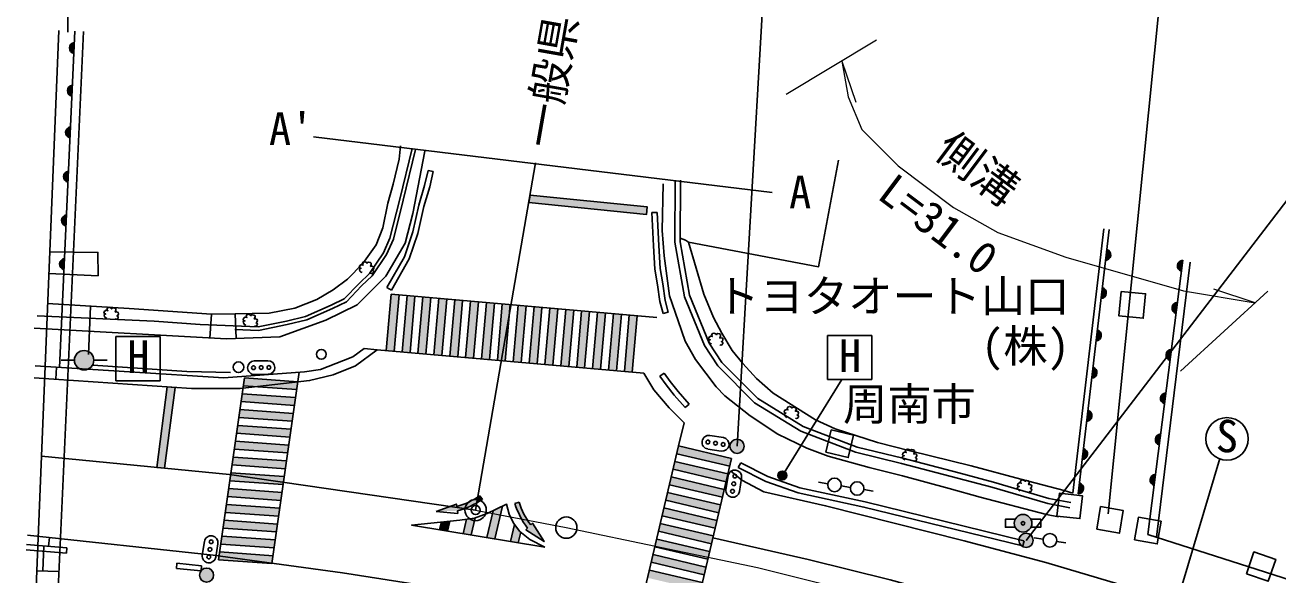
# Model space of a CAD drawing. Units: millimetres at full size, sheet at 1:1000; details may follow other scales. Extents: x -219303353 to 680000, y 20000 to 30690211.
# Drawn here: x 444248 to 515016, y 309407 to 340461 of the extents above; entities that cross this region are included whole.
import ezdxf
from ezdxf.enums import TextEntityAlignment as Align

# ---------------------------------------------------------------- set-up
doc = ezdxf.new("R2010")
doc.units = ezdxf.units.MM
doc.header["$LTSCALE"] = 1000
doc.header["$PDMODE"] = 32
doc.header["$PDSIZE"] = 500
doc.linetypes.add('CHAIN', pattern=[18.5, 12, -1.5, 3.5, -1.5])
for name, color, linetype, lineweight in [('M-BGD', 7, 'Continuous', 25), ('M-BGD-EXST', 7, 'Continuous', 25), ('M-BMK', 2, 'CHAIN', 13), ('M-BMK-HTXT', 7, 'Continuous', 13), ('M-BMK-OTRS', 5, 'Continuous', 25), ('M-BMK-SRVR', 3, 'Continuous', 25), ('M-STR-HTXT', 7, 'Continuous', 13), ('M-STR-STRC', 7, 'Continuous', 25)]:
    doc.layers.add(name, color=color, linetype=linetype, lineweight=lineweight)
doc.layers.add('M-OTRS', color=6, linetype='Continuous')
doc.styles.add('ＭＳ ゴシック', font='')
doc.styles.get('ＭＳ ゴシック').set_extended_font_data('MS Gothic')

msp = doc.modelspace()

# ---------------------------------------------------------------- hatches: boundary and pattern name
at = {"layer": 'M-BGD'}
for points in [[(447006, 338851), (447034, 339476, 0.84072)], [(446894, 336440), (446923, 337065, 0.84072)], [(446786, 334084), (446815, 334709, 0.84072)], [(446671, 331586), (446700, 332212, 0.84072)], [(446557, 329109), (446586, 329734, 0.84072)], [(505343, 327792), (505271, 327170, 0.84072)], [(446444, 326647), (446472, 327272, 0.84072)], [(509559, 326558), (509637, 327179, 0.84072)], [(505092, 325636), (505020, 325014, 0.84072)], [(509256, 324178), (509335, 324799, 0.84072)], [(504814, 323239), (504741, 322617, 0.84072)], [(447034, 321533, 1), (448134, 321533, 1)], [(508918, 321517), (508997, 322138, 0.84072)], [(504569, 321136), (504497, 320514, 0.84072)], [(508607, 319066), (508686, 319687, 0.84072)], [(504286, 318698), (504213, 318077, 0.84072)], [(508312, 316745), (508391, 317366, 0.84072)], [(504036, 316547), (503963, 315926, 0.84072)], [(508022, 314461), (508101, 315081, 0.84072)], [(503810, 314605), (503737, 313983, 0.84072)]]:
    msp.add_hatch(color=256, dxfattribs=at).paths.add_polyline_path(points)
h = msp.add_hatch(color=256, dxfattribs=at)
h.paths.add_polyline_path([(500118, 312324, 1), (501118, 312324, 0.41421), (500618, 312824, 0.41421)])
h.paths.add_polyline_path([(500718, 312324, 0.41421), (500618, 312424, 0.41421)], flags=16)
at = {"layer": 'M-BGD-EXST'}
msp.add_hatch(color=256, dxfattribs=at).paths.add_polyline_path([(486816, 315162, 1), (487235, 314890, 1)])
at = {"layer": 'M-STR-STRC'}
for points in [[(479341, 329755), (479386, 330203), (472769, 330861), (472695, 330433)], [(465377, 325225), (464928, 325265), (464649, 322080), (465098, 322040)], [(466273, 325147), (465825, 325186), (465546, 322001), (465994, 321962)], [(467170, 325068), (466721, 325108), (466442, 321923), (466891, 321883)], [(468066, 324990), (467618, 325029), (467339, 321844), (467787, 321805)], [(468963, 324911), (468515, 324951), (468236, 321766), (468684, 321726)], [(469859, 324833), (469411, 324872), (469132, 321687), (469580, 321648)], [(470756, 324754), (470308, 324794), (470029, 321609), (470477, 321569)], [(471653, 324676), (471204, 324715), (470925, 321530), (471374, 321491)], [(472549, 324597), (472101, 324636), (471822, 321451), (472270, 321412)], [(473446, 324519), (472997, 324558), (472718, 321373), (473167, 321334)], [(474342, 324440), (473894, 324479), (473615, 321294), (474063, 321255)], [(475239, 324362), (474791, 324401), (474512, 321216), (474960, 321177)], [(476135, 324283), (475687, 324322), (475408, 321137), (475856, 321098)], [(477032, 324205), (476584, 324244), (476305, 321059), (476753, 321020)], [(477929, 324126), (477480, 324165), (477201, 320980), (477650, 320941)], [(478825, 324047), (478377, 324087), (478098, 320902), (478546, 320862)], [(452722, 319994), (452272, 320025), (451682, 315478), (452130, 315434)], [(459588, 319871), (459652, 320318), (456641, 320533), (456578, 320086)], [(459461, 318978), (459525, 319425), (456514, 319640), (456451, 319193)], [(459335, 318085), (459398, 318532), (456388, 318746), (456324, 318300)], [(459208, 317192), (459271, 317638), (456261, 317853), (456197, 317407)], [(484813, 316479, 1), (484115, 316869, 1)], [(459081, 316298), (459144, 316745), (456134, 316960), (456070, 316513)], [(484050, 315549), (484153, 315987), (481163, 316692), (481060, 316254)], [(458954, 315405), (459017, 315852), (456007, 316067), (455944, 315620)], [(483843, 314673), (483947, 315111), (480956, 315816), (480853, 315378)], [(458827, 314512), (458891, 314959), (455880, 315173), (455817, 314727)], [(483637, 313797), (483740, 314235), (480750, 314940), (480647, 314502)], [(458700, 313619), (458764, 314065), (455753, 314280), (455690, 313834)], [(469767, 313477), (469824, 313805, -0.07395), (468633, 313272), (468614, 313410), (468260, 313278), (469083, 313159, 0.04241)], [(470081, 313675), (469940, 313881, -0.00784), (469824, 313805), (469767, 313477, 0.02079)], [(473560, 311287), (472912, 312327), (472813, 312230, -0.08183), (472151, 313511), (471913, 313434, 0.08366), (472633, 312053), (472534, 311956)], [(483430, 312921), (483534, 313359), (480543, 314064), (480440, 313626)], [(458574, 312725), (458637, 313172), (455627, 313387), (455563, 312940)], [(468679, 313032, 0.02376), (469083, 313159), (468260, 313278), (467465, 312984)], [(471212, 313283), (470690, 313034), (470330, 311516), (470775, 311442)], [(483224, 312045), (483327, 312483), (480337, 313188), (480234, 312750)], [(458447, 311832), (458510, 312279), (455500, 312494), (455436, 312047)], [(468237, 312439), (467763, 312391), (467660, 311959), (468105, 311885)], [(469670, 312632), (469631, 312618), (469189, 312553), (468995, 311737), (469440, 311663)], [(472251, 311815), (472192, 311862), (471895, 312263), (471665, 311295), (472110, 311221)], [(483017, 311169), (483121, 311607), (480130, 312312), (480027, 311874)], [(458320, 310939), (458383, 311386), (455373, 311601), (455310, 311154)], [(482839, 310414), (482914, 310731), (479924, 311436), (479830, 311039)], [(501137, 311166, 1), (500438, 311556, 1)], [(458193, 310046), (458256, 310492), (455246, 310707), (455183, 310261)], [(482811, 310293), (482839, 310414), (479830, 311039), (479821, 310998)], [(482604, 309417), (482708, 309855), (479717, 310560), (479614, 310122)], [(454850, 309202, 1), (454152, 309592, 1)], [(482398, 308541), (482501, 308979), (479511, 309684), (479407, 309246)]]:
    msp.add_hatch(color=256, dxfattribs=at).paths.add_polyline_path(points)

# ---------------------------------------------------------------- linework, layer by layer
at = {"layer": 'M-BGD'}
for p, q in [((505426, 312861), (509331, 351719)), ((444248, 293418), (446153, 340162)), ((445415, 293460), (447552, 340100)), ((446189, 321128), (447064, 340122)), ((467308, 332184), (467016, 332253)), ((479944, 329882), (479644, 329866)), ((503439, 314018), (505177, 328958)), ((503737, 313983), (505475, 328923)), ((510064, 327065), (508152, 311538)), ((464943, 325486), (464683, 325634)), ((447953, 324589), (447839, 321861)), ((454689, 322787), (454787, 324134)), ((456112, 324161), (456164, 322755)), ((480581, 324251), (480291, 324173)), ((447034, 321533), (446284, 321533)), ((448134, 321533), (448884, 321533)), ((446031, 321138), (445984, 320459)), ((480097, 320631), (480338, 320810)), ((481537, 318860), (481763, 319058)), ((484534, 315468), (484670, 315736)), ((489589, 314554), (489070, 314637)), ((490867, 314349), (490349, 314432)), ((491628, 314228), (492146, 314145)), ((445574, 311026), (445628, 311523)), ((501756, 311424), (501238, 311507)), ((444311, 310833), (446584, 310639)), ((444336, 311132), (446609, 310938)), ((445302, 311049), (445245, 309631)), ((446584, 310639), (446609, 310938)), ((500601, 311044), (500672, 311335)), ((502516, 311303), (503035, 311220)), ((452826, 310067), (452806, 309779)), ((454215, 309912), (452826, 310067)), ((446154, 309594), (444909, 309645)), ((452806, 309779), (454194, 309645)), ((454194, 309645), (454215, 309912))]:
    msp.add_line(p, q, dxfattribs=at)
for points in [[(446665, 340060), (446665, 342756), (446918, 342318)], [(444757, 323334), (455632, 322735), (458640, 322847), (461232, 323799), (463002, 324669), (464630, 326272), (465727, 328142), (466143, 329814), (466837, 333340)], [(466110, 333484), (465412, 330624), (464861, 328426), (464485, 327603), (463705, 326427), (463118, 325872), (462278, 324998), (461534, 324644), (460095, 324001), (459006, 323737), (457409, 323419), (454137, 323554), (451536, 323735), (444924, 324042)], [(445524, 324736), (450132, 324457), (454787, 324134), (456112, 324161), (458041, 324199), (459490, 324479), (460720, 324956), (461651, 325505), (462453, 326102), (463322, 327004), (464079, 328057), (464454, 329007), (464747, 330394), (465039, 331475), (465376, 332885), (465449, 333638)], [(466305, 333436), (465606, 330576), (465050, 328360), (464660, 327505), (463859, 326298), (463259, 325729), (462397, 324833), (461618, 324462), (460160, 323810), (459049, 323542), (457425, 323219), (456102, 323273)], [(481258, 328421), (481548, 328307), (481720, 328199), (489066, 326814), (490202, 332839)], [(464683, 325634), (465671, 327376), (466149, 328777), (466483, 330297), (466815, 331409), (467016, 332253)], [(464943, 325486), (465946, 327253), (466438, 328696), (466774, 330222), (467105, 331332), (467308, 332184)], [(480290, 331485), (480239, 328865), (480350, 327422), (480645, 325178), (481141, 323751), (481534, 322614), (482118, 321582), (483282, 320021), (483774, 319517), (485201, 318387), (486759, 317350), (488405, 316560), (489612, 316121), (491923, 315479), (493814, 314997), (496448, 314282), (498201, 313800), (501947, 312819), (502612, 312695)], [(480977, 331706), (480957, 328203), (481493, 325122), (482622, 322360), (483370, 321216), (485452, 319127), (488064, 317528), (491156, 316331), (493749, 315706), (496917, 314881), (498863, 314355), (502014, 313434), (503267, 313200)], [(481277, 331704), (481257, 328228), (481783, 325205), (482889, 322500), (483604, 321406), (485639, 319364), (488197, 317798), (491246, 316618), (493822, 315997), (496994, 315171), (498944, 314644), (502083, 313727), (503323, 313495)], [(479644, 329866), (479744, 328001), (479825, 326680), (479972, 325797), (480111, 324846), (480291, 324173)], [(479944, 329882), (480043, 328019), (480124, 326714), (480269, 325844), (480405, 324906), (480581, 324251)], [(445644, 327661), (448359, 327624), (448376, 326305), (445593, 326428)], [(481720, 328199), (482586, 325256), (483135, 323939), (483605, 323068), (484181, 322080), (484792, 321346), (485565, 320501), (486504, 319669), (488893, 318173), (490000, 317664), (492396, 316886), (494239, 316413), (497696, 315565), (500500, 314811), (502932, 314174), (503439, 314018)], [(463764, 326447), (463828, 326424), (463884, 326446), (463937, 326513), (463927, 326578), (463886, 326608), (463856, 326613), (463909, 326644), (463941, 326738), (463925, 326807), (463834, 326841), (463761, 326832), (463799, 326930), (463800, 327013), (463739, 327051), (463648, 327070), (463585, 327043), (463569, 327012), (463542, 327053), (463426, 327105), (463340, 327070), (463290, 326991), (463311, 326935), (463346, 326909), (463250, 326933), (463154, 326877), (463127, 326777), (463163, 326739), (463227, 326723), (463148, 326700), (463137, 326656), (463158, 326571), (463199, 326526), (463285, 326487)], [(521903, 307138), (507670, 311693), (509637, 327179)], [(449341, 323868), (449405, 323846), (449461, 323868), (449514, 323935), (449504, 324000), (449463, 324029), (449433, 324035), (449486, 324065), (449518, 324160), (449502, 324228), (449411, 324263), (449338, 324254), (449376, 324352), (449378, 324435), (449316, 324473), (449225, 324492), (449162, 324464), (449146, 324434), (449120, 324475), (449004, 324526), (448917, 324492), (448867, 324412), (448888, 324357), (448924, 324330), (448827, 324355), (448731, 324298), (448705, 324199), (448740, 324160), (448804, 324144), (448726, 324122), (448715, 324078), (448735, 323993), (448776, 323948), (448862, 323909)], [(457202, 323477), (457266, 323454), (457322, 323477), (457375, 323544), (457365, 323609), (457324, 323638), (457294, 323644), (457347, 323674), (457379, 323769), (457363, 323837), (457272, 323872), (457198, 323863), (457237, 323961), (457238, 324044), (457176, 324082), (457086, 324101), (457023, 324073), (457007, 324042), (456980, 324084), (456864, 324135), (456778, 324101), (456728, 324021), (456749, 323966), (456784, 323939), (456688, 323963), (456592, 323907), (456565, 323808), (456601, 323769), (456665, 323753), (456586, 323731), (456575, 323687), (456596, 323602), (456637, 323557), (456723, 323518)], [(483493, 322411), (483557, 322388), (483613, 322410), (483666, 322477), (483656, 322542), (483615, 322572), (483585, 322577), (483638, 322608), (483670, 322702), (483654, 322771), (483563, 322805), (483490, 322796), (483528, 322894), (483529, 322977), (483468, 323015), (483377, 323034), (483314, 323007), (483298, 322976), (483271, 323017), (483155, 323069), (483069, 323034), (483019, 322955), (483040, 322899), (483075, 322873), (482979, 322897), (482883, 322841), (482856, 322741), (482892, 322703), (482956, 322687), (482877, 322664), (482866, 322620), (482887, 322535), (482928, 322490), (483014, 322451)], [(444756, 320543), (453657, 319930), (456403, 319927), (460319, 320380), (461658, 320709), (462906, 321209), (464131, 322125), (463395, 322190), (462761, 321723), (462241, 321524), (460938, 321009), (460027, 320875), (455472, 320536), (444826, 321215)], [(448074, 321249), (453387, 320896), (455845, 320837)], [(480097, 320631), (480454, 320150), (480917, 319568), (481537, 318860)], [(480338, 320810), (480692, 320333), (481147, 319760), (481763, 319058)], [(487763, 318267), (487826, 318244), (487883, 318266), (487936, 318333), (487926, 318398), (487884, 318428), (487854, 318433), (487907, 318464), (487939, 318558), (487923, 318627), (487833, 318661), (487759, 318652), (487797, 318750), (487799, 318833), (487737, 318871), (487646, 318890), (487584, 318863), (487567, 318832), (487541, 318873), (487425, 318925), (487338, 318890), (487289, 318811), (487310, 318755), (487345, 318729), (487248, 318753), (487152, 318697), (487126, 318597), (487162, 318559), (487226, 318543), (487147, 318520), (487136, 318476), (487157, 318391), (487198, 318346), (487284, 318307)], [(494443, 315860), (494507, 315837), (494563, 315860), (494616, 315926), (494606, 315991), (494565, 316021), (494535, 316027), (494588, 316057), (494620, 316152), (494604, 316220), (494513, 316255), (494440, 316245), (494478, 316343), (494480, 316427), (494418, 316465), (494327, 316484), (494264, 316456), (494248, 316425), (494221, 316466), (494106, 316518), (494019, 316484), (493969, 316404), (493990, 316348), (494026, 316322), (493929, 316346), (493833, 316290), (493807, 316190), (493842, 316152), (493906, 316136), (493828, 316114), (493817, 316069), (493837, 315984), (493878, 315939), (493964, 315901)], [(484670, 315736), (486208, 314957), (488001, 314332), (491694, 313533), (500668, 311336)], [(484534, 315468), (486091, 314680), (487920, 314043), (491627, 313241), (500596, 311045)], [(500937, 314124), (501001, 314101), (501057, 314124), (501110, 314190), (501100, 314256), (501059, 314285), (501029, 314291), (501082, 314321), (501114, 314416), (501098, 314484), (501007, 314519), (500933, 314509), (500972, 314607), (500973, 314691), (500911, 314729), (500820, 314748), (500758, 314720), (500741, 314689), (500715, 314730), (500599, 314782), (500512, 314748), (500463, 314668), (500484, 314612), (500519, 314586), (500423, 314610), (500327, 314554), (500300, 314454), (500336, 314416), (500400, 314400), (500321, 314378), (500310, 314333), (500331, 314248), (500372, 314203), (500458, 314165)], [(500172, 312549), (499618, 312549), (499618, 312099), (500172, 312099)], [(501618, 312324), (501618, 312549), (501065, 312549)], [(501065, 312099), (501618, 312099), (501618, 312324)]]:
    msp.add_lwpolyline(points, dxfattribs=at)
for points in [[(506159, 325416), (506030, 324033), (507412, 323905), (507541, 325288)], [(489484, 316337), (490748, 316034), (491050, 317299), (489786, 317601)], [(502535, 312728), (503828, 312589), (503967, 313882), (502674, 314020)], [(504777, 311987), (506058, 311763), (506282, 313043), (505001, 313267)], [(506914, 311385), (508194, 311161), (508418, 312441), (507138, 312665)], [(513240, 309473), (514470, 309051), (514892, 310281), (513662, 310703)]]:
    msp.add_lwpolyline(points, close=True, dxfattribs=at)
for centre, radius in [((447584, 321533), 550), ((460980, 321867), 275), ((456303, 321138), 300), ((489969, 314493), 385), ((491248, 314289), 385), ((500618, 312324), 500), ((500618, 312324), 100), ((502136, 311363), 385)]:
    msp.add_circle(centre, radius, dxfattribs=at)
for centre, start, end in [((447074, 339161), 97.25397, 257.4717), ((446963, 336750), 97.25397, 257.4717), ((446855, 334394), 97.25397, 257.4717), ((446740, 331896), 97.25397, 257.4717), ((446626, 329419), 97.25397, 257.4717), ((505253, 327487), 273.25887, 73.4766), ((446513, 326957), 97.34531, 257.56304), ((509652, 326862), 92.65238, 252.87011), ((505002, 325331), 273.25887, 73.4766), ((509350, 324482), 92.65238, 252.87011), ((504723, 322935), 273.25887, 73.4766), ((509012, 321821), 92.65238, 252.87011), ((504479, 320831), 273.25887, 73.4766), ((508701, 319370), 92.65238, 252.87011), ((504195, 318394), 273.25887, 73.4766), ((508406, 317049), 92.65238, 252.87011), ((503945, 316243), 273.25887, 73.4766), ((508116, 314764), 92.65238, 252.87011), ((503719, 314300), 273.25887, 73.4766)]:
    msp.add_arc(centre, 318, start, end, dxfattribs=at)
at = {"layer": 'M-BGD-EXST'}
for p, q in [((449376, 322877), (449376, 320377)), ((451876, 322877), (449376, 322877)), ((451876, 320377), (451876, 322877)), ((489572, 322935), (489572, 320435)), ((492072, 322935), (489572, 322935)), ((492072, 320435), (492072, 322935)), ((449376, 320377), (451876, 320377)), ((487025, 315026), (490385, 320435)), ((489572, 320435), (492072, 320435)), ((509598, 308843), (511724, 315980))]:
    msp.add_line(p, q, dxfattribs=at)
for centre, radius in [((512137, 317092), 1200), ((487025, 315026), 250)]:
    msp.add_circle(centre, radius, dxfattribs=at)
at = {"layer": 'M-BMK'}
msp.add_lwpolyline([(469697, 313070), (474820, 312080), (485626, 309836), (493440, 307861), (508470, 303621), (521134, 299258), (535296, 293775), (554095, 284981), (568160, 277088)], dxfattribs=at)
at = {"layer": 'M-BMK-OTRS'}
msp.add_line((460540, 334147), (486443, 331004), dxfattribs=at)
at = {"layer": 'M-BMK-SRVR'}
for centre in [(469697, 313070), (474820, 312080)]:
    msp.add_circle(centre, 600, dxfattribs=at)
at = {"layer": 'M-OTRS'}
msp.add_point((469697, 313070), dxfattribs=at)
at = {"layer": 'M-STR-HTXT'}
for p, q in [((492349, 339614), (487244, 336538)), ((490375, 338424), (491180, 336105)), ((513731, 324776), (511403, 325555)), ((514453, 325437), (509516, 320918))]:
    msp.add_line(p, q, dxfattribs=at)
msp.add_lwpolyline([(490375, 338424), (490736, 336403), (491513, 334568), (493560, 332505), (496693, 330155), (499186, 328741), (503029, 327351), (509675, 325454), (513731, 324776)], dxfattribs=at)
at = {"layer": 'M-STR-STRC'}
for p, q in [((484464, 316674), (486186, 346475)), ((500787, 311361), (519120, 335256)), ((464649, 322080), (464928, 325265)), ((464928, 325265), (479935, 323950)), ((465098, 322040), (465377, 325225)), ((465546, 322001), (465825, 325186)), ((465994, 321962), (466273, 325147)), ((466442, 321923), (466721, 325108)), ((466891, 321883), (467170, 325068)), ((467339, 321844), (467618, 325029)), ((467787, 321805), (468066, 324990)), ((468236, 321766), (468515, 324951)), ((468684, 321726), (468963, 324911)), ((469132, 321687), (469411, 324872)), ((469580, 321648), (469859, 324833)), ((470029, 321609), (470308, 324794)), ((470477, 321569), (470756, 324754)), ((470925, 321530), (471204, 324715)), ((471374, 321491), (471653, 324676)), ((471822, 321451), (472101, 324636)), ((472270, 321412), (472549, 324597)), ((472718, 321373), (472997, 324558)), ((473167, 321334), (473446, 324519)), ((473615, 321294), (473894, 324479)), ((474063, 321255), (474342, 324440)), ((474512, 321216), (474791, 324401)), ((474960, 321177), (475239, 324362)), ((475408, 321137), (475687, 324322)), ((475856, 321098), (476135, 324283)), ((476305, 321059), (476584, 324244)), ((476753, 321020), (477032, 324205)), ((477201, 320980), (477480, 324165)), ((477650, 320941), (477929, 324126)), ((478098, 320902), (478377, 324087)), ((478546, 320862), (478825, 324047)), ((464131, 322125), (479191, 320806)), ((457196, 321493), (457966, 321507)), ((457980, 320737), (457210, 320723)), ((459728, 320853), (458193, 310046)), ((456641, 320533), (455183, 310261)), ((456578, 320086), (459588, 319871)), ((456641, 320533), (459652, 320318)), ((456451, 319193), (459461, 318978)), ((456514, 319640), (459525, 319425)), ((456388, 318746), (459398, 318532)), ((456261, 317853), (459271, 317638)), ((456324, 318300), (459335, 318085)), ((481163, 316692), (481470, 317997)), ((456197, 317407), (459208, 317192)), ((482930, 317280), (483691, 317161)), ((456070, 316513), (459081, 316298)), ((456134, 316960), (459144, 316745)), ((481163, 316692), (478788, 306618)), ((481163, 316692), (484153, 315987)), ((483571, 316400), (482811, 316519)), ((456007, 316067), (459017, 315852)), ((480956, 315816), (483947, 315111)), ((481060, 316254), (484050, 315549)), ((481778, 305913), (484153, 315987)), ((455880, 315173), (458891, 314959)), ((455944, 315620), (458954, 315405)), ((480750, 314940), (483740, 314235)), ((480853, 315378), (483843, 314673)), ((483839, 314240), (483958, 315001)), ((455753, 314280), (458764, 314065)), ((455817, 314727), (458827, 314512)), ((480647, 314502), (483637, 313797)), ((484719, 314881), (484599, 314121)), ((455690, 313834), (458700, 313619)), ((469940, 313881), (470081, 313675)), ((471913, 313434), (472151, 313511)), ((480440, 313626), (483430, 312921)), ((480543, 314064), (483534, 313359)), ((455563, 312940), (458574, 312725)), ((455627, 313387), (458637, 313172)), ((470330, 311516), (470690, 313034)), ((470775, 311442), (471212, 313283)), ((480337, 313188), (483327, 312483)), ((455500, 312494), (458510, 312279)), ((467660, 311959), (467763, 312391)), ((468105, 311885), (468237, 312439)), ((468995, 311737), (469189, 312553)), ((469440, 311663), (469670, 312632)), ((471665, 311295), (471895, 312263)), ((480130, 312312), (483121, 311607)), ((480234, 312750), (483224, 312045)), ((455373, 311601), (458383, 311386)), ((455436, 312047), (458447, 311832)), ((472110, 311221), (472251, 311815)), ((479924, 311436), (482914, 310731)), ((480027, 311874), (483017, 311169)), ((454256, 310532), (454376, 311292)), ((455137, 311173), (455017, 310412)), ((455246, 310707), (458256, 310492)), ((455310, 311154), (458320, 310939)), ((479821, 310998), (482811, 310293)), ((455183, 310261), (458193, 310046)), ((479614, 310122), (482604, 309417)), ((479717, 310560), (482708, 309855)), ((479511, 309684), (482501, 308979))]:
    msp.add_line(p, q, dxfattribs=at)
for points in [[(473084, 332687), (469697, 313070), (460087, 314464), (455802, 315080), (445173, 316106)], [(479191, 320806), (479762, 319858), (480623, 318852), (481470, 317997)], [(570042, 280785), (556738, 288094), (551216, 291187), (546652, 293303), (539618, 296618), (534066, 298891), (528859, 301062), (524877, 302481), (518666, 304843), (514130, 306245), (508942, 308022), (501900, 310115), (497288, 311332), (489463, 313316), (485977, 314100), (484732, 314752), (484097, 315285)], [(467465, 312984), (468614, 313410), (468633, 313272)], [(468679, 313032), (468686, 312885), (467465, 312984)], [(472813, 312230), (472912, 312327), (473560, 311287), (472534, 311956), (472633, 312053)], [(444384, 311659), (454865, 310515), (462186, 309529), (471564, 308065), (483504, 305525), (496993, 302291), (512160, 297401), (524768, 293056), (532167, 290175), (540811, 286298), (549353, 282305), (559459, 277073), (566304, 273441)], [(568524, 277803), (550314, 287689), (545920, 289863), (541604, 291938), (536741, 294120), (528165, 297658), (522694, 299826), (513106, 303226), (505925, 305526), (499336, 307419), (493112, 309123), (488478, 310283), (483094, 311495)]]:
    msp.add_lwpolyline(points, dxfattribs=at)
for points in [[(472695, 330433), (472769, 330861), (479386, 330203), (479341, 329755)], [(452272, 320025), (452722, 319994), (452130, 315434), (451682, 315478)], [(473605, 310973), (466084, 312220), (468804, 312497), (469631, 312618), (470358, 312876), (471445, 313395), (471585, 312834), (471841, 312336), (472192, 311862), (472760, 311410)]]:
    msp.add_lwpolyline(points, close=True, dxfattribs=at)
for centre, radius in [((457151, 321111), 105), ((457585, 321119), 105), ((458019, 321127), 105), ((484464, 316674), 400), ((482820, 316912), 105), ((483248, 316845), 105), ((483677, 316777), 105), ((484342, 314987), 105), ((484207, 314130), 105), ((484274, 314558), 105), ((454759, 311279), 105), ((500787, 311361), 400), ((454692, 310850), 105), ((454624, 310421), 105), ((454501, 309397), 400)]:
    msp.add_circle(centre, radius, dxfattribs=at)
for centre, radius, start, end in [((457203, 321108), 385, 91.06799, 181.06799), ((457973, 321122), 385, 1.06799, 91.06799), ((457203, 321108), 385, 181.06799, 271.06799), ((457973, 321122), 385, 271.06799, 1.06799), ((482870, 316900), 385, 81.06799, 171.06799), ((483631, 316780), 385, 351.06799, 81.06799), ((482870, 316900), 385, 171.06799, 261.06799), ((483631, 316780), 385, 261.06799, 351.06799), ((484339, 314941), 385, 81.06799, 171.06799), ((484339, 314941), 385, 351.06799, 81.06799), ((484219, 314180), 385, 171.06799, 261.06799), ((467439, 317543), 4434, 285.62217, 304.33524), ((467552, 317344), 4456, 284.65798, 304.58073), ((476370, 314877), 4434, 197.94833, 216.6614), ((484219, 314180), 385, 261.06799, 351.06799), ((476370, 314877), 4684, 197.94833, 217.077), ((454756, 311233), 385, 81.06799, 171.06799), ((454756, 311233), 385, 351.06799, 81.06799), ((454637, 310472), 385, 171.06799, 261.06799), ((454637, 310472), 385, 261.06799, 351.06799)]:
    msp.add_arc(centre, radius, start, end, dxfattribs=at)

# ---------------------------------------------------------------- texts
at = {"layer": 'M-BGD-EXST', "style": 'ＭＳ ゴシック'}
for s, p in [('H', (490225, 320327)), ('H', (450029, 320269)), ('周南市', (490448, 317591))]:
    msp.add_text(s, height=1833, dxfattribs=at).set_placement(p, align=Align.BOTTOM_LEFT)
msp.add_text('S', height=1833, rotation=358.508, dxfattribs=at).set_placement((511482, 315800), align=Align.BOTTOM_LEFT)
at = {"layer": 'M-BMK-HTXT', "style": 'ＭＳ ゴシック'}
msp.add_text('一般県道徳山下松線', height=1833, rotation=80, dxfattribs=at).set_placement((474694, 333334), align=Align.BOTTOM_LEFT)
for s, p in [('トヨタオート山口', (483237, 323691)), ('(株)', (498255, 320879))]:
    msp.add_text(s, height=1833, dxfattribs=at).set_placement(p, align=Align.BOTTOM_LEFT)
at = {"layer": 'M-STR-HTXT', "style": 'ＭＳ ゴシック'}
for s, p in [("A'", (458026, 333141)), ('A', (487406, 329568))]:
    msp.add_text(s, height=1833, dxfattribs=at).set_placement(p, align=Align.BOTTOM_LEFT)
for s, p in [('側溝', (495192, 332686)), ('L=31.0', (491970, 330281))]:
    msp.add_text(s, height=1833, rotation=323.129, dxfattribs=at).set_placement(p, align=Align.BOTTOM_LEFT)

doc.saveas('drawing.dxf')
